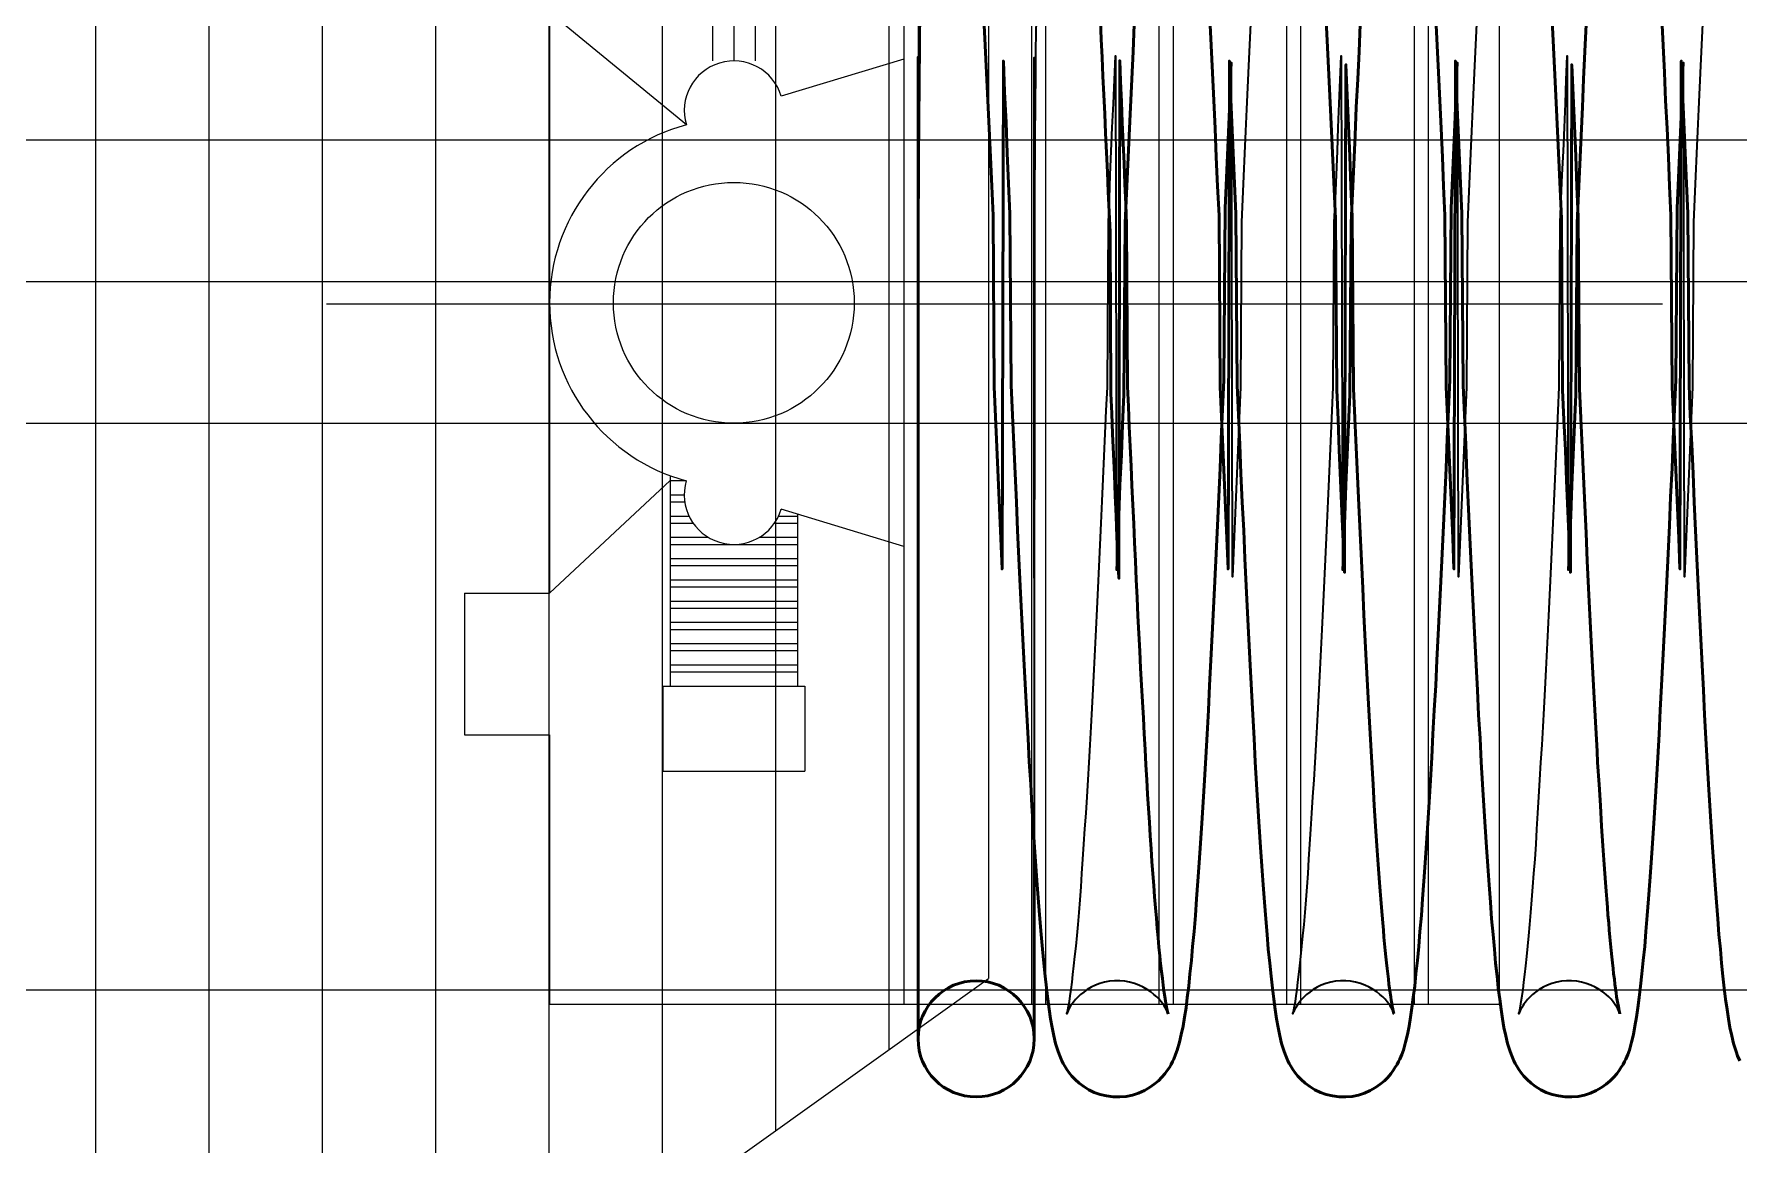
# Model space of a CAD drawing. Header units: millimetres. Extents: x 0 to 190005487, y 0 to 455456909.
# Drawn here: x 90430.3 to 90490.5, y 28279.1 to 28318.3 of the extents above; entities that cross this region are included whole.
import ezdxf

# ---------------------------------------------------------------- set-up
doc = ezdxf.new("R2010")
doc.units = ezdxf.units.MM
doc.header["$LTSCALE"] = 400
doc.header["$MEASUREMENT"] = 0
for name, pattern in [('ACAD_ISO04W100', [30, 24, -3, 0, -3]), ('CEN', [35, 30, -2, 1, -2]), ('CENTERX2', [4, 2.5, -0.5, 0.5, -0.5])]:
    doc.linetypes.add(name, pattern=pattern)
doc.layers.get('0').update_dxf_attribs({"linetype": 'CONTINUOUS'})
doc.layers.add('cen', color=1, linetype='ACAD_ISO04W100')
doc.layers.add('도면층2', color=3, linetype='CONTINUOUS')
doc.layers.add('가려진 것(ISO)', color=7, linetype='CONTINUOUS', lineweight=35)
doc.layers.add('가시적인 것(ISO)', color=7, linetype='CONTINUOUS', lineweight=50)

# ---------------------------------------------------------------- blocks, each defined once
blk = doc.blocks.new('bvde')
at = {"color": 3}
for p, q in [((21501412.18, -50950296.86), (21501412.18, -50950315.86)), ((21501412.18, -50950296.86), (21501479.18, -50950296.86)), ((21501423.68, -50950296.86), (21501423.68, -50950329.29)), ((21501425.18, -50950296.86), (21501425.18, -50950329.29)), ((21501426.68, -50950296.86), (21501426.68, -50950329.29)), ((21501437.18, -50950296.86), (21501437.18, -50950395.86)), ((21501438.18, -50950296.86), (21501438.18, -50950395.86)), ((21501446.18, -50950296.86), (21501446.18, -50950395.86)), ((21501447.18, -50950296.86), (21501447.18, -50950395.86)), ((21501455.18, -50950296.86), (21501455.18, -50950395.86)), ((21501456.18, -50950296.86), (21501456.18, -50950395.86)), ((21501464.18, -50950296.86), (21501464.18, -50950395.86)), ((21501465.18, -50950296.86), (21501465.18, -50950395.86)), ((21501473.18, -50950296.86), (21501473.18, -50950395.86)), ((21501474.18, -50950296.86), (21501474.18, -50950395.86)), ((21501479.18, -50950296.86), (21501479.18, -50950395.86)), ((21501406.18, -50950315.86), (21501406.18, -50950325.86)), ((21501406.18, -50950315.86), (21501412.18, -50950315.86)), ((21501406.18, -50950325.86), (21501412.18, -50950325.86)), ((21501412.18, -50950325.86), (21501412.18, -50950366.86)), ((21501421.83, -50950333.8), (21501412.18, -50950325.86)), ((21501437.18, -50950329.16), (21501428.53, -50950331.77)), ((21501420.68, -50950358.91), (21501412.18, -50950366.86)), ((21501437.18, -50950363.55), (21501428.53, -50950360.93)), ((21501406.18, -50950366.86), (21501406.18, -50950376.86)), ((21501406.18, -50950366.86), (21501412.18, -50950366.86)), ((21501406.18, -50950376.86), (21501412.18, -50950376.86)), ((21501412.18, -50950376.86), (21501412.18, -50950395.86)), ((21501412.18, -50950395.86), (21501479.18, -50950395.86))]:
    blk.add_line(p, q, dxfattribs=at)
at = {"color": 1, "linetype": 'CENTERX2'}
blk.add_line((21501396.43, -50950346.43), (21501490.71, -50950346.43), dxfattribs=at)
at = {"color": 1}
for p, q in [((21501420.68, -50950358.55), (21501420.68, -50950373.41)), ((21501420.68, -50950358.91), (21501421.81, -50950358.91)), ((21501420.68, -50950359.91), (21501421.68, -50950359.91)), ((21501420.68, -50950360.41), (21501421.72, -50950360.41)), ((21501429.68, -50950361.28), (21501429.68, -50950373.41)), ((21501420.68, -50950361.41), (21501422.02, -50950361.41)), ((21501420.68, -50950361.91), (21501422.31, -50950361.91)), ((21501428.05, -50950361.91), (21501429.68, -50950361.91)), ((21501428.34, -50950361.41), (21501429.68, -50950361.41)), ((21501420.68, -50950362.91), (21501423.38, -50950362.91)), ((21501420.68, -50950363.41), (21501429.68, -50950363.41)), ((21501426.98, -50950362.91), (21501429.68, -50950362.91)), ((21501420.68, -50950364.41), (21501429.68, -50950364.41)), ((21501420.68, -50950364.91), (21501429.68, -50950364.91)), ((21501420.68, -50950365.91), (21501429.68, -50950365.91)), ((21501420.68, -50950366.41), (21501429.68, -50950366.41)), ((21501420.68, -50950367.41), (21501429.68, -50950367.41)), ((21501420.68, -50950367.91), (21501429.68, -50950367.91)), ((21501420.68, -50950368.91), (21501429.68, -50950368.91)), ((21501420.68, -50950369.41), (21501429.68, -50950369.41)), ((21501420.68, -50950370.41), (21501429.68, -50950370.41)), ((21501420.68, -50950370.91), (21501429.68, -50950370.91)), ((21501420.68, -50950371.91), (21501429.68, -50950371.91)), ((21501420.68, -50950372.41), (21501429.68, -50950372.41)), ((21501420.18, -50950373.41), (21501420.18, -50950379.41)), ((21501420.18, -50950373.41), (21501430.18, -50950373.41)), ((21501430.18, -50950373.41), (21501430.18, -50950379.41)), ((21501420.18, -50950379.41), (21501430.18, -50950379.41))]:
    blk.add_line(p, q, dxfattribs=at)
at = {"color": 3}
blk.add_circle((21501425.18, -50950346.36), 8.5, dxfattribs=at)
for centre, radius, start, end in [((21501425.18, -50950332.79), 3.5, 16.8103, 196.8103), ((21501425.18, -50950346.36), 13, 104.9358, 255.0429), ((21501425.18, -50950359.91), 3.5, 163.4646, 343.1217)]:
    blk.add_arc(centre, radius, start, end, dxfattribs=at)
blk = doc.blocks.new('토션스프링 3')
at = {"layer": '가려진 것(ISO)', "flags": 128}
for points in [[(21461449.15, -50952885.87), (21461449.13, -50952886.94), (21461449.12, -50952888.03), (21461449.11, -50952889.13), (21461449.1, -50952890.24), (21461449.09, -50952891.36), (21461449.08, -50952892.49), (21461449.07, -50952893.63), (21461449.07, -50952894.78), (21461449.06, -50952895.94), (21461449.05, -50952897.11), (21461449.05, -50952898.29), (21461449.04, -50952899.48), (21461449.04, -50952900.68), (21461449.04, -50952911.88), (21461449.03, -50952913.09), (21461449.03, -50952914.3), (21461449.03, -50952915.52), (21461449.03, -50952916.74), (21461449.03, -50952917.96), (21461449.03, -50952919.19), (21461449.02, -50952920.42), (21461449.02, -50952921.64), (21461449.02, -50952922.87), (21461449.02, -50952924.11), (21461449.02, -50952925.34), (21461449.02, -50952888.58), (21461449.02, -50952889.82), (21461449.02, -50952891.06), (21461449.02, -50952892.29), (21461449.02, -50952893.53), (21461449.02, -50952894.76), (21461449.02, -50952895.99), (21461449.02, -50952897.22), (21461449.02, -50952898.44), (21461449.02, -50952899.65), (21461449.02, -50952900.86), (21461449.02, -50952912.06), (21461449.02, -50952913.25), (21461449.02, -50952914.44), (21461449.02, -50952915.63), (21461449.02, -50952916.8), (21461449.02, -50952917.97), (21461449.02, -50952919.14), (21461449.02, -50952920.29), (21461449.02, -50952921.43), (21461449.02, -50952922.57), (21461449.02, -50952923.69), (21461449.02, -50952924.81), (21461449.02, -50952925.91), (21461449.02, -50952926.99), (21461449.02, -50952928.07), (21461449.02, -50952929.13), (21461449.02, -50952930.17), (21461449.02, -50952931.21), (21461449.02, -50952932.22), (21461449.02, -50952933.23), (21461449.02, -50952934.22), (21461449.02, -50952935.2), (21461449.02, -50952936.16), (21461449.02, -50952937.1), (21461449.02, -50952938.03), (21461449.02, -50952938.94), (21461449.02, -50952939.84), (21461449.02, -50952940.71), (21461449.02, -50952941.57), (21461449.02, -50952942.41), (21461449.02, -50952943.23), (21461449.02, -50952944.03)], [(21461464.29, -50952886.2), (21461464.22, -50952887.68), (21461464.15, -50952889.18), (21461464.08, -50952890.7), (21461464.01, -50952892.23), (21461463.94, -50952893.79), (21461463.87, -50952895.37), (21461463.79, -50952896.96), (21461463.72, -50952898.58), (21461463.65, -50952900.21), (21461463.58, -50952911.85), (21461463.51, -50952913.5), (21461463.44, -50952915.16), (21461463.36, -50952916.83), (21461463.29, -50952918.5), (21461463.22, -50952920.18), (21461463.15, -50952921.86), (21461463.08, -50952923.54), (21461463.01, -50952925.23), (21461462.94, -50952888.93), (21461462.86, -50952890.62)], [(21461480.24, -50952886.2), (21461480.17, -50952887.68), (21461480.1, -50952889.18), (21461480.03, -50952890.7), (21461479.96, -50952892.23), (21461479.88, -50952893.79), (21461479.81, -50952895.37), (21461479.74, -50952896.96), (21461479.67, -50952898.58), (21461479.6, -50952900.21), (21461479.53, -50952911.85), (21461479.45, -50952913.5), (21461479.38, -50952915.16), (21461479.31, -50952916.83), (21461479.24, -50952918.5), (21461479.17, -50952920.18), (21461479.1, -50952921.86), (21461479.03, -50952923.54), (21461478.95, -50952925.23), (21461478.88, -50952888.93), (21461478.81, -50952890.62)], [(21461496.19, -50952886.2), (21461496.12, -50952887.68), (21461496.05, -50952889.18), (21461495.97, -50952890.7), (21461495.9, -50952892.23), (21461495.83, -50952893.79), (21461495.76, -50952895.37), (21461495.69, -50952896.96), (21461495.62, -50952898.58), (21461495.54, -50952900.21), (21461495.47, -50952911.85), (21461495.4, -50952913.5), (21461495.33, -50952915.16), (21461495.26, -50952916.83), (21461495.19, -50952918.5), (21461495.12, -50952920.18), (21461495.04, -50952921.86), (21461494.97, -50952923.54), (21461494.9, -50952925.23), (21461494.83, -50952888.93), (21461494.76, -50952890.62)], [(21461458.46, -50952956.08), (21461458.45, -50952956.06), (21461458.43, -50952956.01), (21461458.39, -50952955.9), (21461458.31, -50952955.74), (21461458.25, -50952955.64), (21461458.18, -50952955.52), (21461458.09, -50952955.38), (21461457.98, -50952955.23), (21461457.84, -50952955.06), (21461457.67, -50952954.89), (21461457.47, -50952954.71), (21461457.25, -50952954.53), (21461456.99, -50952954.36), (21461456.71, -50952954.2), (21461456.41, -50952954.06), (21461456.09, -50952953.94), (21461455.75, -50952953.85), (21461455.41, -50952953.79), (21461455.05, -50952953.76), (21461454.69, -50952953.76), (21461454.34, -50952953.79), (21461453.99, -50952953.86), (21461453.66, -50952953.95), (21461453.34, -50952954.07), (21461453.04, -50952954.21), (21461452.76, -50952954.37), (21461452.51, -50952954.55), (21461452.29, -50952954.73), (21461452.1, -50952954.91), (21461451.93, -50952955.08), (21461451.8, -50952955.25), (21461451.68, -50952955.4), (21461451.59, -50952955.53), (21461451.52, -50952955.65), (21461451.47, -50952955.75), (21461451.42, -50952955.84), (21461451.37, -50952955.97), (21461451.34, -50952956.04), (21461451.32, -50952956.08), (21461451.32, -50952956.08), (21461451.33, -50952956.04), (21461451.35, -50952955.99), (21461451.37, -50952955.9), (21461451.39, -50952955.8), (21461451.44, -50952955.54), (21461451.5, -50952955.21), (21461451.56, -50952954.82), (21461451.62, -50952954.37), (21461451.69, -50952953.86), (21461451.75, -50952953.3), (21461451.82, -50952952.69), (21461451.89, -50952952.03), (21461451.97, -50952951.32), (21461452.04, -50952950.56), (21461452.11, -50952949.77), (21461452.18, -50952948.93), (21461452.25, -50952948.05), (21461452.32, -50952947.13), (21461452.39, -50952946.17), (21461452.46, -50952945.16), (21461452.53, -50952944.12), (21461452.6, -50952943.03), (21461452.68, -50952941.91), (21461452.75, -50952940.76), (21461452.82, -50952939.57), (21461452.89, -50952938.35), (21461452.96, -50952937.1), (21461453.03, -50952935.82), (21461453.1, -50952934.51), (21461453.18, -50952933.16), (21461453.25, -50952931.78), (21461453.32, -50952930.38), (21461453.39, -50952928.95), (21461453.46, -50952927.49), (21461453.53, -50952926.01), (21461453.6, -50952924.51), (21461453.68, -50952922.99), (21461453.75, -50952921.45), (21461453.82, -50952919.89), (21461453.89, -50952918.32), (21461453.96, -50952916.73), (21461454.03, -50952915.12), (21461454.1, -50952913.49), (21461454.18, -50952911.85), (21461454.25, -50952900.2), (21461454.32, -50952898.54), (21461454.39, -50952896.87), (21461454.46, -50952895.2), (21461454.53, -50952893.52), (21461454.61, -50952891.83), (21461454.68, -50952890.15), (21461454.75, -50952888.47), (21461454.82, -50952924.78), (21461454.89, -50952923.09)], [(21461474.41, -50952956.08), (21461474.4, -50952956.06), (21461474.38, -50952956.01), (21461474.34, -50952955.9), (21461474.26, -50952955.74), (21461474.2, -50952955.64), (21461474.13, -50952955.52), (21461474.04, -50952955.38), (21461473.92, -50952955.23), (21461473.78, -50952955.06), (21461473.61, -50952954.89), (21461473.42, -50952954.71), (21461473.19, -50952954.53), (21461472.94, -50952954.36), (21461472.66, -50952954.2), (21461472.36, -50952954.06), (21461472.04, -50952953.94), (21461471.7, -50952953.85), (21461471.35, -50952953.79), (21461471, -50952953.76), (21461470.64, -50952953.76), (21461470.29, -50952953.79), (21461469.94, -50952953.86), (21461469.6, -50952953.95), (21461469.28, -50952954.07), (21461468.99, -50952954.21), (21461468.71, -50952954.37), (21461468.46, -50952954.55), (21461468.23, -50952954.73), (21461468.04, -50952954.91), (21461467.88, -50952955.08), (21461467.74, -50952955.25), (21461467.63, -50952955.4), (21461467.54, -50952955.53), (21461467.47, -50952955.65), (21461467.41, -50952955.75), (21461467.37, -50952955.84), (21461467.31, -50952955.97), (21461467.28, -50952956.04), (21461467.27, -50952956.08), (21461467.27, -50952956.08), (21461467.28, -50952956.04), (21461467.29, -50952955.99), (21461467.31, -50952955.9), (21461467.34, -50952955.8), (21461467.39, -50952955.54), (21461467.45, -50952955.21), (21461467.51, -50952954.82), (21461467.57, -50952954.37), (21461467.63, -50952953.86), (21461467.7, -50952953.3), (21461467.77, -50952952.69), (21461467.84, -50952952.03), (21461467.91, -50952951.32), (21461467.98, -50952950.57), (21461468.06, -50952949.77), (21461468.13, -50952948.93), (21461468.2, -50952948.05), (21461468.27, -50952947.13), (21461468.34, -50952946.17), (21461468.41, -50952945.16), (21461468.48, -50952944.12), (21461468.55, -50952943.04), (21461468.62, -50952941.92), (21461468.69, -50952940.76), (21461468.77, -50952939.57), (21461468.84, -50952938.35), (21461468.91, -50952937.1), (21461468.98, -50952935.82), (21461469.05, -50952934.51), (21461469.12, -50952933.16), (21461469.19, -50952931.78), (21461469.26, -50952930.38), (21461469.34, -50952928.95), (21461469.41, -50952927.49), (21461469.48, -50952926.01), (21461469.55, -50952924.51), (21461469.62, -50952922.99), (21461469.69, -50952921.45), (21461469.77, -50952919.89), (21461469.84, -50952918.32), (21461469.91, -50952916.73), (21461469.98, -50952915.12), (21461470.05, -50952913.49), (21461470.12, -50952911.85), (21461470.19, -50952900.2), (21461470.27, -50952898.54), (21461470.34, -50952896.87), (21461470.41, -50952895.2), (21461470.48, -50952893.52), (21461470.55, -50952891.83), (21461470.62, -50952890.15), (21461470.69, -50952888.47), (21461470.77, -50952924.78), (21461470.84, -50952923.09)], [(21461490.35, -50952956.08), (21461490.35, -50952956.06), (21461490.33, -50952956.01), (21461490.28, -50952955.9), (21461490.2, -50952955.74), (21461490.15, -50952955.64), (21461490.07, -50952955.52), (21461489.98, -50952955.38), (21461489.87, -50952955.23), (21461489.73, -50952955.06), (21461489.56, -50952954.89), (21461489.37, -50952954.71), (21461489.14, -50952954.53), (21461488.89, -50952954.36), (21461488.61, -50952954.2), (21461488.31, -50952954.06), (21461487.98, -50952953.94), (21461487.65, -50952953.85), (21461487.3, -50952953.79), (21461486.94, -50952953.76), (21461486.59, -50952953.76), (21461486.23, -50952953.79), (21461485.89, -50952953.86), (21461485.55, -50952953.95), (21461485.23, -50952954.07), (21461484.93, -50952954.21), (21461484.66, -50952954.37), (21461484.4, -50952954.55), (21461484.18, -50952954.73), (21461483.99, -50952954.91), (21461483.83, -50952955.08), (21461483.69, -50952955.25), (21461483.58, -50952955.4), (21461483.49, -50952955.53), (21461483.42, -50952955.65), (21461483.36, -50952955.75), (21461483.32, -50952955.84), (21461483.26, -50952955.97), (21461483.23, -50952956.04), (21461483.22, -50952956.08), (21461483.22, -50952956.08), (21461483.22, -50952956.04), (21461483.24, -50952955.99), (21461483.26, -50952955.9), (21461483.28, -50952955.8), (21461483.34, -50952955.54), (21461483.39, -50952955.21), (21461483.45, -50952954.82), (21461483.52, -50952954.37), (21461483.58, -50952953.86), (21461483.65, -50952953.3), (21461483.72, -50952952.69), (21461483.79, -50952952.03), (21461483.86, -50952951.32), (21461483.93, -50952950.57), (21461484, -50952949.77), (21461484.07, -50952948.93), (21461484.14, -50952948.05), (21461484.21, -50952947.13), (21461484.28, -50952946.17), (21461484.36, -50952945.16), (21461484.43, -50952944.12), (21461484.5, -50952943.04), (21461484.57, -50952941.92), (21461484.64, -50952940.76), (21461484.71, -50952939.57), (21461484.78, -50952938.35), (21461484.86, -50952937.1), (21461484.93, -50952935.82), (21461485, -50952934.51), (21461485.07, -50952933.16), (21461485.14, -50952931.79), (21461485.21, -50952930.38), (21461485.28, -50952928.95), (21461485.35, -50952927.49), (21461485.43, -50952926.01), (21461485.5, -50952924.51), (21461485.57, -50952922.99), (21461485.64, -50952921.45), (21461485.71, -50952919.89), (21461485.78, -50952918.32), (21461485.85, -50952916.73), (21461485.93, -50952915.12), (21461486, -50952913.49), (21461486.07, -50952911.85), (21461486.14, -50952900.2), (21461486.21, -50952898.54), (21461486.28, -50952896.87), (21461486.36, -50952895.2), (21461486.43, -50952893.52), (21461486.5, -50952891.83), (21461486.57, -50952890.15), (21461486.64, -50952888.47), (21461486.71, -50952924.78), (21461486.78, -50952923.09)]]:
    blk.add_lwpolyline(points, dxfattribs=at)
at = {"layer": '가시적인 것(ISO)'}
blk.add_line((21461449.02, -50952944.03), (21461449.02, -50952957.85), dxfattribs=at)
at = {"layer": '가시적인 것(ISO)', "flags": 128}
for points in [[(21461440.82, -50952957.85), (21461440.82, -50952957.73), (21461440.82, -50952957.66), (21461440.82, -50952957.57), (21461440.82, -50952957.41), (21461440.82, -50952957.22), (21461440.82, -50952956.99), (21461440.82, -50952956.73), (21461440.82, -50952956.43), (21461440.82, -50952956.1), (21461440.82, -50952955.73), (21461440.82, -50952955.32), (21461440.82, -50952954.88), (21461440.82, -50952954.41), (21461440.82, -50952953.91), (21461440.82, -50952953.37), (21461440.82, -50952952.79), (21461440.82, -50952952.19), (21461440.82, -50952951.55), (21461440.82, -50952950.89), (21461440.82, -50952950.19), (21461440.82, -50952949.46), (21461440.82, -50952948.7), (21461440.82, -50952947.91), (21461440.82, -50952947.09), (21461440.82, -50952946.24), (21461440.82, -50952945.36), (21461440.82, -50952944.45), (21461440.82, -50952943.51), (21461440.82, -50952942.55), (21461440.82, -50952941.56), (21461440.82, -50952940.54), (21461440.82, -50952939.5), (21461440.82, -50952938.44), (21461440.82, -50952937.36), (21461440.82, -50952936.25), (21461440.82, -50952935.12), (21461440.82, -50952933.96), (21461440.82, -50952932.78), (21461440.82, -50952931.58), (21461440.82, -50952930.36), (21461440.82, -50952929.12), (21461440.82, -50952927.86), (21461440.82, -50952926.58), (21461440.82, -50952925.29), (21461440.82, -50952923.98), (21461440.82, -50952922.65), (21461440.82, -50952921.32), (21461440.82, -50952919.97), (21461440.82, -50952918.61), (21461440.82, -50952917.23), (21461440.82, -50952915.85), (21461440.82, -50952914.45), (21461440.82, -50952913.03), (21461440.82, -50952911.61), (21461440.82, -50952900.18), (21461440.82, -50952898.74), (21461440.82, -50952897.3), (21461440.82, -50952895.85), (21461440.82, -50952894.4), (21461440.82, -50952892.94), (21461440.82, -50952891.49), (21461440.82, -50952890.03), (21461440.82, -50952888.58), (21461440.82, -50952925.12), (21461440.82, -50952923.66), (21461440.82, -50952922.2), (21461440.82, -50952920.73), (21461440.83, -50952919.28), (21461440.83, -50952917.82), (21461440.83, -50952916.37), (21461440.83, -50952914.93), (21461440.83, -50952913.49), (21461440.84, -50952912.06), (21461440.84, -50952900.65), (21461440.84, -50952899.24), (21461440.85, -50952897.85), (21461440.86, -50952896.46), (21461440.86, -50952895.08), (21461440.87, -50952893.72), (21461440.88, -50952892.36), (21461440.89, -50952891.02), (21461440.91, -50952889.69), (21461440.92, -50952888.38), (21461440.93, -50952887.09), (21461440.95, -50952885.81)], [(21461453.69, -50952886.01), (21461453.75, -50952887.29), (21461453.81, -50952888.58), (21461453.87, -50952889.9), (21461453.93, -50952891.23), (21461454, -50952892.57), (21461454.06, -50952893.93), (21461454.12, -50952895.3), (21461454.18, -50952896.68), (21461454.24, -50952898.07), (21461454.31, -50952899.47), (21461454.37, -50952900.88), (21461454.43, -50952912.3), (21461454.49, -50952913.72), (21461454.55, -50952915.15), (21461454.61, -50952916.59), (21461454.68, -50952918.04), (21461454.74, -50952919.5), (21461454.8, -50952920.95), (21461454.86, -50952922.41), (21461454.92, -50952923.88), (21461454.99, -50952925.34), (21461455.05, -50952888.8), (21461455.11, -50952890.26), (21461455.17, -50952891.72), (21461455.23, -50952893.17), (21461455.29, -50952894.62), (21461455.36, -50952896.06), (21461455.42, -50952897.5), (21461455.48, -50952898.94), (21461455.54, -50952900.38), (21461455.6, -50952911.8), (21461455.67, -50952913.22), (21461455.73, -50952914.63), (21461455.79, -50952916.03), (21461455.85, -50952917.42), (21461455.91, -50952918.79), (21461455.97, -50952920.15), (21461456.04, -50952921.49), (21461456.1, -50952922.82), (21461456.16, -50952924.14), (21461456.22, -50952925.44), (21461456.28, -50952926.72), (21461456.34, -50952927.99), (21461456.41, -50952929.24), (21461456.47, -50952930.48), (21461456.53, -50952931.69), (21461456.59, -50952932.89), (21461456.65, -50952934.06), (21461456.72, -50952935.21), (21461456.78, -50952936.33), (21461456.84, -50952937.43), (21461456.9, -50952938.51), (21461456.96, -50952939.56), (21461457.02, -50952940.59), (21461457.08, -50952941.59), (21461457.15, -50952942.56), (21461457.21, -50952943.51), (21461457.27, -50952944.44), (21461457.33, -50952945.33), (21461457.39, -50952946.2), (21461457.45, -50952947.03), (21461457.51, -50952947.83), (21461457.58, -50952948.61), (21461457.64, -50952949.34), (21461457.7, -50952950.05), (21461457.76, -50952950.73), (21461457.82, -50952951.37), (21461457.88, -50952951.98), (21461457.94, -50952952.55), (21461458, -50952953.09), (21461458.06, -50952953.59), (21461458.11, -50952954.05), (21461458.17, -50952954.47), (21461458.23, -50952954.85), (21461458.28, -50952955.19), (21461458.33, -50952955.48), (21461458.38, -50952955.73), (21461458.42, -50952955.91), (21461458.45, -50952956.03), (21461458.46, -50952956.07), (21461458.46, -50952956.08)], [(21461454.89, -50952923.09), (21461454.98, -50952920.93), (21461455.07, -50952918.77), (21461455.17, -50952916.62), (21461455.26, -50952914.48), (21461455.35, -50952912.36), (21461455.44, -50952900.26), (21461455.53, -50952898.19), (21461455.62, -50952896.13), (21461455.72, -50952894.1), (21461455.81, -50952892.09), (21461455.9, -50952890.11), (21461455.99, -50952888.16), (21461456.08, -50952886.25)], [(21461469.63, -50952885.97), (21461469.72, -50952887.87), (21461469.82, -50952889.81), (21461469.91, -50952891.79), (21461470, -50952893.79), (21461470.09, -50952895.83), (21461470.18, -50952897.88), (21461470.27, -50952899.96), (21461470.37, -50952912.05), (21461470.46, -50952914.16), (21461470.55, -50952916.29), (21461470.64, -50952918.44), (21461470.73, -50952920.6), (21461470.82, -50952922.76), (21461470.92, -50952924.93), (21461471.01, -50952889.1), (21461471.1, -50952891.26), (21461471.19, -50952893.41), (21461471.28, -50952895.55), (21461471.37, -50952897.69), (21461471.46, -50952899.82), (21461471.56, -50952911.94), (21461471.65, -50952914.04), (21461471.74, -50952916.11), (21461471.83, -50952918.16), (21461471.92, -50952920.18), (21461472.01, -50952922.16), (21461472.11, -50952924.12), (21461472.2, -50952926.04), (21461472.29, -50952927.93), (21461472.38, -50952929.78), (21461472.47, -50952931.59), (21461472.56, -50952933.35), (21461472.65, -50952935.07), (21461472.75, -50952936.73), (21461472.79, -50952937.54), (21461472.84, -50952938.34), (21461472.93, -50952939.89), (21461473.02, -50952941.39), (21461473.11, -50952942.84), (21461473.2, -50952944.23), (21461473.29, -50952945.55), (21461473.34, -50952946.19), (21461473.38, -50952946.81), (21461473.43, -50952947.42), (21461473.47, -50952948), (21461473.52, -50952948.57), (21461473.57, -50952949.12), (21461473.61, -50952949.66), (21461473.66, -50952950.17), (21461473.7, -50952950.67), (21461473.74, -50952951.15), (21461473.79, -50952951.62), (21461473.83, -50952952.06), (21461473.88, -50952952.49), (21461473.92, -50952952.89), (21461473.97, -50952953.27), (21461474.01, -50952953.64), (21461474.05, -50952953.98), (21461474.09, -50952954.3), (21461474.14, -50952954.6), (21461474.18, -50952954.88), (21461474.22, -50952955.13), (21461474.26, -50952955.36), (21461474.29, -50952955.56), (21461474.33, -50952955.73), (21461474.36, -50952955.88), (21461474.38, -50952955.98), (21461474.4, -50952956.05), (21461474.41, -50952956.08)], [(21461470.84, -50952923.09), (21461470.93, -50952920.93), (21461471.02, -50952918.77), (21461471.11, -50952916.62), (21461471.2, -50952914.48), (21461471.3, -50952912.36), (21461471.39, -50952900.26), (21461471.48, -50952898.19), (21461471.57, -50952896.13), (21461471.66, -50952894.1), (21461471.75, -50952892.09), (21461471.85, -50952890.11), (21461471.94, -50952888.16), (21461472.03, -50952886.25)], [(21461485.58, -50952885.97), (21461485.67, -50952887.87), (21461485.76, -50952889.81), (21461485.85, -50952891.79), (21461485.95, -50952893.79), (21461486.04, -50952895.83), (21461486.13, -50952897.88), (21461486.22, -50952899.96), (21461486.31, -50952912.05), (21461486.4, -50952914.16), (21461486.5, -50952916.29), (21461486.59, -50952918.44), (21461486.68, -50952920.6), (21461486.77, -50952922.76), (21461486.86, -50952924.93), (21461486.95, -50952889.1), (21461487.05, -50952891.26), (21461487.14, -50952893.41), (21461487.23, -50952895.55), (21461487.32, -50952897.69), (21461487.41, -50952899.82), (21461487.5, -50952911.94), (21461487.59, -50952914.03), (21461487.69, -50952916.11), (21461487.78, -50952918.16), (21461487.87, -50952920.18), (21461487.96, -50952922.16), (21461488.05, -50952924.12), (21461488.14, -50952926.04), (21461488.24, -50952927.93), (21461488.33, -50952929.78), (21461488.42, -50952931.59), (21461488.51, -50952933.35), (21461488.6, -50952935.07), (21461488.69, -50952936.73), (21461488.74, -50952937.54), (21461488.78, -50952938.34), (21461488.88, -50952939.89), (21461488.97, -50952941.39), (21461489.06, -50952942.84), (21461489.15, -50952944.23), (21461489.24, -50952945.55), (21461489.29, -50952946.19), (21461489.33, -50952946.81), (21461489.38, -50952947.42), (21461489.42, -50952948), (21461489.47, -50952948.57), (21461489.51, -50952949.12), (21461489.56, -50952949.66), (21461489.6, -50952950.17), (21461489.65, -50952950.67), (21461489.69, -50952951.15), (21461489.74, -50952951.62), (21461489.78, -50952952.06), (21461489.83, -50952952.49), (21461489.87, -50952952.89), (21461489.91, -50952953.27), (21461489.96, -50952953.64), (21461490, -50952953.98), (21461490.04, -50952954.3), (21461490.08, -50952954.6), (21461490.12, -50952954.88), (21461490.16, -50952955.13), (21461490.2, -50952955.36), (21461490.24, -50952955.56), (21461490.27, -50952955.73), (21461490.3, -50952955.88), (21461490.33, -50952955.98), (21461490.35, -50952956.05), (21461490.35, -50952956.08)], [(21461486.78, -50952923.09), (21461486.88, -50952920.93), (21461486.97, -50952918.77), (21461487.06, -50952916.62), (21461487.15, -50952914.48), (21461487.24, -50952912.36), (21461487.33, -50952900.26), (21461487.43, -50952898.18), (21461487.52, -50952896.13), (21461487.61, -50952894.1), (21461487.7, -50952892.09), (21461487.79, -50952890.11), (21461487.88, -50952888.16), (21461487.98, -50952886.25)], [(21461462.86, -50952890.62), (21461462.77, -50952892.78), (21461462.68, -50952894.94), (21461462.59, -50952897.09), (21461462.5, -50952899.22), (21461462.41, -50952911.34), (21461462.31, -50952913.43), (21461462.22, -50952915.51), (21461462.13, -50952917.57), (21461462.04, -50952919.6), (21461461.95, -50952921.61), (21461461.86, -50952923.59), (21461461.76, -50952925.54), (21461461.67, -50952927.45), (21461461.58, -50952929.31), (21461461.49, -50952931.13), (21461461.4, -50952932.91), (21461461.31, -50952934.65), (21461461.22, -50952936.35), (21461461.12, -50952938), (21461461.03, -50952939.59), (21461460.94, -50952941.14), (21461460.85, -50952942.62), (21461460.76, -50952944.05), (21461460.66, -50952945.42), (21461460.57, -50952946.72), (21461460.48, -50952947.97), (21461460.39, -50952949.15), (21461460.3, -50952950.28), (21461460.2, -50952951.34), (21461460.11, -50952952.33), (21461460.01, -50952953.26), (21461459.92, -50952954.13), (21461459.82, -50952954.93), (21461459.73, -50952955.66), (21461459.63, -50952956.33), (21461459.52, -50952956.95), (21461459.4, -50952957.54), (21461459.27, -50952958.09), (21461459.11, -50952958.65), (21461459, -50952958.95), (21461458.86, -50952959.28), (21461458.78, -50952959.46), (21461458.68, -50952959.66), (21461458.56, -50952959.87), (21461458.41, -50952960.09), (21461458.24, -50952960.32), (21461458.03, -50952960.56), (21461457.78, -50952960.81), (21461457.49, -50952961.06), (21461457.16, -50952961.29), (21461456.79, -50952961.5), (21461456.38, -50952961.68), (21461455.96, -50952961.82), (21461455.51, -50952961.91), (21461455.05, -50952961.95), (21461454.58, -50952961.94), (21461454.13, -50952961.88), (21461453.68, -50952961.78), (21461453.26, -50952961.63), (21461452.87, -50952961.44), (21461452.51, -50952961.22), (21461452.19, -50952960.98), (21461451.92, -50952960.73), (21461451.68, -50952960.48), (21461451.48, -50952960.24), (21461451.32, -50952960.01), (21461451.18, -50952959.79), (21461451.07, -50952959.59), (21461450.97, -50952959.4), (21461450.82, -50952959.06), (21461450.71, -50952958.75), (21461450.61, -50952958.46), (21461450.53, -50952958.19), (21461450.4, -50952957.63), (21461450.28, -50952957.05), (21461450.17, -50952956.43), (21461450.07, -50952955.76), (21461449.97, -50952955.04), (21461449.88, -50952954.26), (21461449.78, -50952953.42), (21461449.69, -50952952.51), (21461449.6, -50952951.52), (21461449.5, -50952950.48), (21461449.41, -50952949.37), (21461449.32, -50952948.2), (21461449.23, -50952946.97), (21461449.13, -50952945.67), (21461449.04, -50952944.31), (21461448.95, -50952942.89), (21461448.86, -50952941.41), (21461448.77, -50952939.88), (21461448.67, -50952938.29), (21461448.58, -50952936.65), (21461448.49, -50952934.97), (21461448.4, -50952933.24), (21461448.31, -50952931.47), (21461448.22, -50952929.65), (21461448.13, -50952927.79), (21461448.03, -50952925.89), (21461447.94, -50952923.95), (21461447.85, -50952921.97), (21461447.76, -50952919.97), (21461447.67, -50952917.94), (21461447.57, -50952915.89), (21461447.48, -50952913.82), (21461447.39, -50952911.72), (21461447.3, -50952899.61), (21461447.21, -50952897.48), (21461447.12, -50952895.33), (21461447.03, -50952893.17), (21461446.93, -50952891.01), (21461446.84, -50952888.84), (21461446.75, -50952924.68), (21461446.66, -50952922.53), (21461446.57, -50952920.37), (21461446.48, -50952918.23), (21461446.39, -50952916.08), (21461446.29, -50952913.95), (21461446.2, -50952911.84), (21461446.11, -50952899.74), (21461446.02, -50952897.66), (21461445.93, -50952895.62), (21461445.84, -50952893.6), (21461445.74, -50952891.62), (21461445.65, -50952889.66), (21461445.56, -50952887.73), (21461445.47, -50952885.84)], [(21461478.81, -50952890.62), (21461478.72, -50952892.78), (21461478.63, -50952894.94), (21461478.54, -50952897.09), (21461478.44, -50952899.22), (21461478.35, -50952911.34), (21461478.26, -50952913.43), (21461478.17, -50952915.51), (21461478.08, -50952917.57), (21461477.99, -50952919.6), (21461477.9, -50952921.61), (21461477.8, -50952923.59), (21461477.71, -50952925.54), (21461477.62, -50952927.45), (21461477.53, -50952929.31), (21461477.44, -50952931.13), (21461477.35, -50952932.91), (21461477.25, -50952934.65), (21461477.16, -50952936.35), (21461477.07, -50952938), (21461476.98, -50952939.59), (21461476.89, -50952941.14), (21461476.79, -50952942.62), (21461476.7, -50952944.05), (21461476.61, -50952945.42), (21461476.52, -50952946.72), (21461476.43, -50952947.97), (21461476.34, -50952949.15), (21461476.24, -50952950.28), (21461476.15, -50952951.34), (21461476.06, -50952952.33), (21461475.96, -50952953.26), (21461475.87, -50952954.13), (21461475.77, -50952954.93), (21461475.67, -50952955.66), (21461475.57, -50952956.33), (21461475.47, -50952956.95), (21461475.35, -50952957.54), (21461475.22, -50952958.09), (21461475.08, -50952958.65), (21461474.97, -50952958.95), (21461474.83, -50952959.28), (21461474.73, -50952959.46), (21461474.63, -50952959.66), (21461474.5, -50952959.86), (21461474.36, -50952960.08), (21461474.18, -50952960.32), (21461473.97, -50952960.57), (21461473.73, -50952960.81), (21461473.44, -50952961.06), (21461473.1, -50952961.29), (21461472.73, -50952961.5), (21461472.33, -50952961.68), (21461471.9, -50952961.82), (21461471.45, -50952961.91), (21461470.99, -50952961.95), (21461470.53, -50952961.94), (21461470.07, -50952961.88), (21461469.63, -50952961.78), (21461469.21, -50952961.63), (21461468.81, -50952961.44), (21461468.46, -50952961.22), (21461468.14, -50952960.98), (21461467.86, -50952960.73), (21461467.63, -50952960.48), (21461467.43, -50952960.24), (21461467.26, -50952960.01), (21461467.13, -50952959.79), (21461467.02, -50952959.59), (21461466.92, -50952959.4), (21461466.77, -50952959.06), (21461466.65, -50952958.75), (21461466.56, -50952958.46), (21461466.48, -50952958.19), (21461466.35, -50952957.63), (21461466.23, -50952957.05), (21461466.12, -50952956.43), (21461466.02, -50952955.77), (21461465.92, -50952955.05), (21461465.83, -50952954.27), (21461465.73, -50952953.42), (21461465.64, -50952952.5), (21461465.54, -50952951.52), (21461465.45, -50952950.48), (21461465.36, -50952949.37), (21461465.27, -50952948.2), (21461465.17, -50952946.97), (21461465.08, -50952945.67), (21461464.99, -50952944.31), (21461464.9, -50952942.89), (21461464.81, -50952941.41), (21461464.71, -50952939.87), (21461464.62, -50952938.29), (21461464.53, -50952936.65), (21461464.44, -50952934.97), (21461464.35, -50952933.24), (21461464.25, -50952931.47), (21461464.16, -50952929.65), (21461464.07, -50952927.78), (21461463.98, -50952925.88), (21461463.89, -50952923.94), (21461463.8, -50952921.97), (21461463.7, -50952919.96), (21461463.61, -50952917.94), (21461463.52, -50952915.89), (21461463.43, -50952913.82), (21461463.34, -50952911.72), (21461463.25, -50952899.61), (21461463.16, -50952897.47), (21461463.06, -50952895.32), (21461462.97, -50952893.17), (21461462.88, -50952891), (21461462.79, -50952888.84), (21461462.7, -50952924.68), (21461462.61, -50952922.52), (21461462.51, -50952920.37), (21461462.42, -50952918.22), (21461462.33, -50952916.08), (21461462.24, -50952913.95), (21461462.15, -50952911.83), (21461462.06, -50952899.73), (21461461.96, -50952897.66), (21461461.87, -50952895.61), (21461461.78, -50952893.6), (21461461.69, -50952891.61), (21461461.6, -50952889.66), (21461461.51, -50952887.73), (21461461.42, -50952885.84)], [(21461494.76, -50952890.62), (21461494.67, -50952892.78), (21461494.57, -50952894.94), (21461494.48, -50952897.09), (21461494.39, -50952899.22), (21461494.3, -50952911.34), (21461494.21, -50952913.43), (21461494.12, -50952915.51), (21461494.03, -50952917.57), (21461493.93, -50952919.6), (21461493.84, -50952921.61), (21461493.75, -50952923.59), (21461493.66, -50952925.54), (21461493.57, -50952927.45), (21461493.48, -50952929.31), (21461493.38, -50952931.13), (21461493.29, -50952932.91), (21461493.2, -50952934.65), (21461493.11, -50952936.35), (21461493.02, -50952938), (21461492.93, -50952939.59), (21461492.83, -50952941.14), (21461492.74, -50952942.62), (21461492.65, -50952944.05), (21461492.56, -50952945.42), (21461492.47, -50952946.72), (21461492.37, -50952947.97), (21461492.28, -50952949.15), (21461492.19, -50952950.28), (21461492.1, -50952951.34), (21461492, -50952952.33), (21461491.91, -50952953.26), (21461491.81, -50952954.13), (21461491.72, -50952954.93), (21461491.62, -50952955.66), (21461491.52, -50952956.33), (21461491.41, -50952956.95), (21461491.3, -50952957.54), (21461491.17, -50952958.09), (21461491.02, -50952958.65), (21461490.92, -50952958.95), (21461490.77, -50952959.28), (21461490.68, -50952959.46), (21461490.57, -50952959.66), (21461490.45, -50952959.86), (21461490.31, -50952960.08), (21461490.13, -50952960.32), (21461489.92, -50952960.56), (21461489.67, -50952960.81), (21461489.38, -50952961.06), (21461489.05, -50952961.29), (21461488.68, -50952961.5), (21461488.28, -50952961.68), (21461487.85, -50952961.82), (21461487.4, -50952961.91), (21461486.94, -50952961.95), (21461486.48, -50952961.94), (21461486.02, -50952961.88), (21461485.58, -50952961.78), (21461485.15, -50952961.63), (21461484.76, -50952961.44), (21461484.4, -50952961.22), (21461484.09, -50952960.98), (21461483.81, -50952960.73), (21461483.57, -50952960.48), (21461483.38, -50952960.24), (21461483.21, -50952960.01), (21461483.08, -50952959.79), (21461482.96, -50952959.59), (21461482.87, -50952959.4), (21461482.72, -50952959.06), (21461482.6, -50952958.75), (21461482.51, -50952958.46), (21461482.43, -50952958.19), (21461482.29, -50952957.63), (21461482.17, -50952957.05), (21461482.06, -50952956.43), (21461481.96, -50952955.77), (21461481.87, -50952955.05), (21461481.77, -50952954.27), (21461481.68, -50952953.42), (21461481.58, -50952952.5), (21461481.49, -50952951.52), (21461481.4, -50952950.48), (21461481.3, -50952949.37), (21461481.21, -50952948.2), (21461481.12, -50952946.97), (21461481.03, -50952945.67), (21461480.94, -50952944.31), (21461480.84, -50952942.89), (21461480.75, -50952941.41), (21461480.66, -50952939.87), (21461480.57, -50952938.29), (21461480.48, -50952936.65), (21461480.38, -50952934.97), (21461480.29, -50952933.24), (21461480.2, -50952931.47), (21461480.11, -50952929.65), (21461480.02, -50952927.78), (21461479.93, -50952925.88), (21461479.83, -50952923.94), (21461479.74, -50952921.97), (21461479.65, -50952919.96), (21461479.56, -50952917.94), (21461479.47, -50952915.89), (21461479.38, -50952913.82), (21461479.29, -50952911.72), (21461479.19, -50952899.6), (21461479.1, -50952897.47), (21461479.01, -50952895.32), (21461478.92, -50952893.17), (21461478.83, -50952891), (21461478.74, -50952888.84), (21461478.64, -50952924.68), (21461478.55, -50952922.52), (21461478.46, -50952920.37), (21461478.37, -50952918.22), (21461478.28, -50952916.08), (21461478.19, -50952913.95), (21461478.1, -50952911.83), (21461478, -50952899.73), (21461477.91, -50952897.66), (21461477.82, -50952895.61), (21461477.73, -50952893.6), (21461477.64, -50952891.61), (21461477.55, -50952889.65), (21461477.45, -50952887.73), (21461477.36, -50952885.84)], [(21461498.81, -50952959.4), (21461498.66, -50952959.06), (21461498.55, -50952958.75), (21461498.45, -50952958.46), (21461498.37, -50952958.19), (21461498.24, -50952957.63), (21461498.12, -50952957.05), (21461498.01, -50952956.43), (21461497.91, -50952955.77), (21461497.81, -50952955.05), (21461497.72, -50952954.27), (21461497.62, -50952953.42), (21461497.53, -50952952.5), (21461497.44, -50952951.52), (21461497.34, -50952950.48), (21461497.25, -50952949.37), (21461497.16, -50952948.2), (21461497.07, -50952946.97), (21461496.98, -50952945.67), (21461496.88, -50952944.31), (21461496.79, -50952942.89), (21461496.7, -50952941.41), (21461496.61, -50952939.87), (21461496.51, -50952938.29), (21461496.42, -50952936.65), (21461496.33, -50952934.97), (21461496.24, -50952933.24), (21461496.15, -50952931.47), (21461496.06, -50952929.65), (21461495.97, -50952927.78), (21461495.87, -50952925.88), (21461495.78, -50952923.94), (21461495.69, -50952921.97), (21461495.6, -50952919.96), (21461495.51, -50952917.94), (21461495.42, -50952915.89), (21461495.32, -50952913.82), (21461495.23, -50952911.72), (21461495.14, -50952899.6), (21461495.05, -50952897.47), (21461494.96, -50952895.32), (21461494.87, -50952893.16), (21461494.77, -50952891), (21461494.68, -50952888.84), (21461494.59, -50952924.68), (21461494.5, -50952922.52), (21461494.41, -50952920.37), (21461494.32, -50952918.22), (21461494.23, -50952916.08), (21461494.13, -50952913.94), (21461494.04, -50952911.83), (21461493.95, -50952899.73), (21461493.86, -50952897.66), (21461493.77, -50952895.61), (21461493.68, -50952893.6), (21461493.58, -50952891.61), (21461493.49, -50952889.65), (21461493.4, -50952887.73), (21461493.31, -50952885.84)]]:
    blk.add_lwpolyline(points, dxfattribs=at)
at = {"layer": '가시적인 것(ISO)'}
blk.add_circle((21461444.92, -50952957.85), 4.1, dxfattribs=at)
blk.add_blockref('bvde', (-39997.36, -2559.54))
blk = doc.blocks.new('토션스프링1234')
blk.add_blockref('토션스프링 3', (188.1, -4314.91))
blk = doc.blocks.new('A$C643E1396')
at = {"color": 3}
for p, q in [((938.443, 4161.265, 5.656), (2188.507, 4161.265, 27.826)), ((938.443, 4151.264, 5.656), (2188.507, 4151.264, 27.826)), ((1013.447, 4131.263, 5.641), (2113.531, 4131.263, 173.534))]:
    blk.add_line(p, q, dxfattribs=at)
at = {"layer": 'cen', "linetype": 'CEN'}
blk.add_line((898.441, 4156.264, 5.641), (2301.013, 4156.264, 173.534), dxfattribs=at)
at = {"layer": '도면층2'}
for p, q in [((1073.45, 4109.163, 5.641), (1073.45, 4201.668, 5.641)), ((1077.45, 4112.02, 5.641), (1077.45, 4198.81, 5.641)), ((1081.45, 4114.878, 5.641), (1081.45, 4195.953, 5.641)), ((1085.451, 4117.735, 5.641), (1085.451, 4193.096, 5.641)), ((1089.451, 4120.592, 5.641), (1089.451, 4190.239, 5.641)), ((1093.451, 4123.449, 5.641), (1093.451, 4187.381, 5.641)), ((1097.451, 4126.307, 5.641), (1097.451, 4184.524, 5.641)), ((1101.451, 4129.164, 5.641), (1101.451, 4181.667, 5.641)), ((1104.952, 4179.167, 5.641), (1104.952, 4131.664, 5.641)), ((1017.447, 4069.161, 5.641), (1104.952, 4131.664, 5.641))]:
    blk.add_line(p, q, dxfattribs=at)
at = {"xscale": 0.5000256451997451, "yscale": 0.5000256451997451, "zscale": 0.5000256451997451}
blk.add_blockref('토션스프링1234', (-10730262.381, 25484072.728, 89.588), dxfattribs=at)

msp = doc.modelspace()

# ---------------------------------------------------------------- block references
msp.add_blockref('A$C643E1396', (89359.039, 24153.286))

doc.saveas('drawing.dxf')
